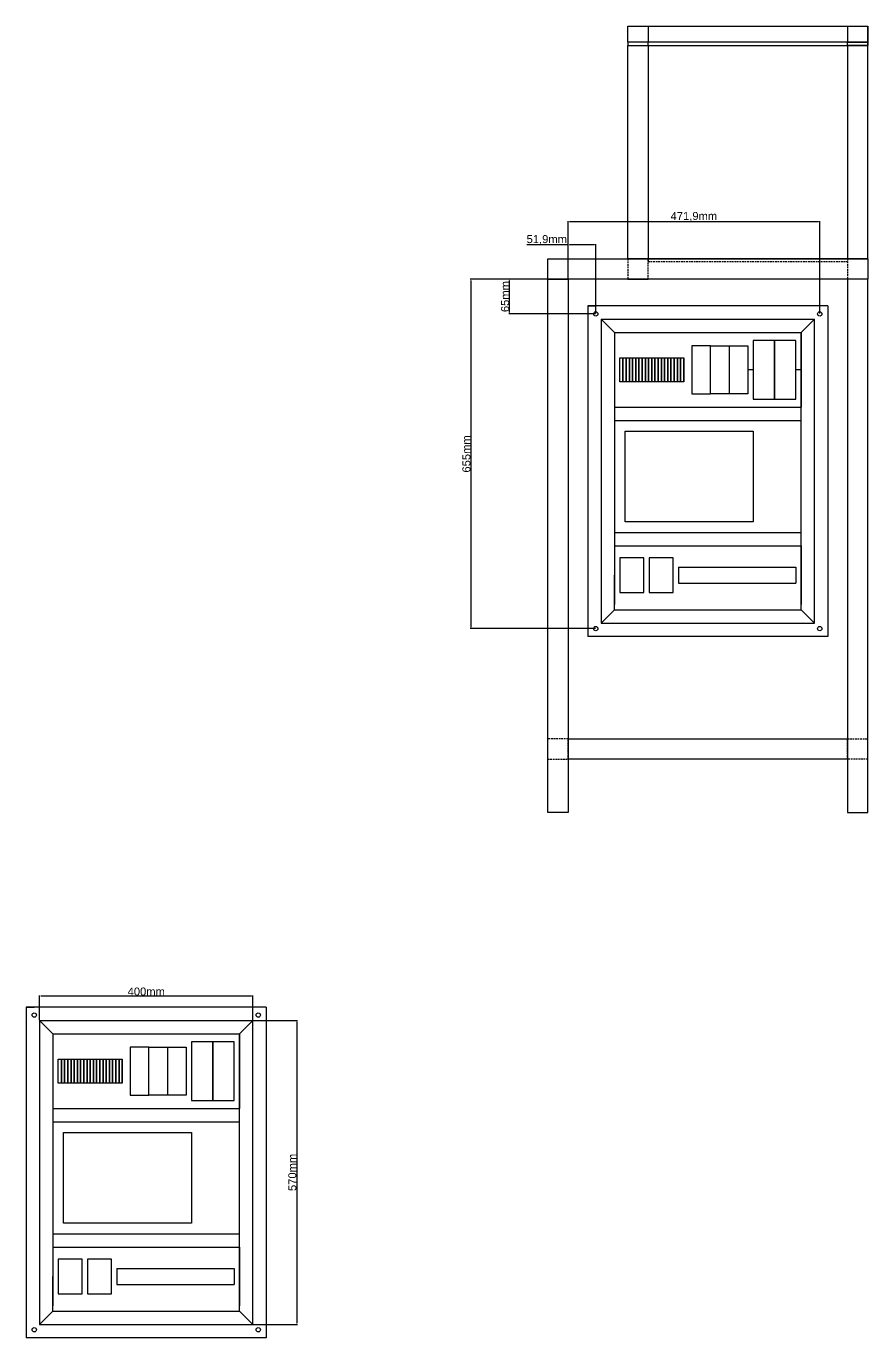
# Model space of a CAD drawing. Header units: centimetres. Extents: x -10816 to 16897, y 31630 to 109107.
# Drawn here: x -4347 to -2770, y 52720 to 55179 of the extents above; entities that cross this region are included whole.
import ezdxf

# ---------------------------------------------------------------- set-up
doc = ezdxf.new("R2010")
doc.units = ezdxf.units.CM
doc.header["$LTSCALE"] = 0.5
doc.linetypes.add('DASHED2', pattern=[9.525, 6.35, -3.175])
doc.styles.get("Standard").update_dxf_attribs({"font": 'arial.ttf'})
doc.dimstyles.new('ISO-25', dxfattribs={"dimtxt": 15, "dimasz": 2.5, "dimexe": 1.25, "dimexo": 0.625, "dimtad": 1, "dimtxsty": 'Standard', "dimcen": 2.5, "dimclrd": 1, "dimclre": 1, "dimadec": 0, "dimazin": 0, "dimtfac": 1, "dimtmove": 0, "dimatfit": 3, "dimfxl": 1, "dimarcsym": 0})

# ---------------------------------------------------------------- blocks, each defined once
blk = doc.blocks.new('*D225')
at = {"color": 1, "lineweight": -2, "transparency": 16777216}
for p, q in [((-3332.2, 54704.3), (-3442.6, 54704.3)), ((-3441.4, 54641.8), (-3441.4, 54701.8)), ((-3280.3, 54639.3), (-3442.6, 54639.3))]:
    blk.add_line(p, q, dxfattribs=at)
at = {"color": 1, "transparency": 16777216}
for points in [[(-3441.8, 54701.8), (-3441, 54701.8), (-3441.4, 54704.3)], [(-3441.8, 54641.8), (-3441, 54641.8), (-3441.4, 54639.3)]]:
    blk.add_solid(points, dxfattribs=at)
at = {"layer": 'Defpoints', "color": 0, "transparency": 16777216}
for p in [(-3441.4, 54704.3), (-3331.6, 54704.3), (-3279.7, 54639.3)]:
    blk.add_point(p, dxfattribs=at)
at = {"color": 0, "transparency": 16777216, "insert": (-3449.7, 54671.8), "char_height": 15, "attachment_point": 5, "rotation": 90}
blk.add_mtext('65mm', dxfattribs=at)
blk = doc.blocks.new('*D226')
at = {"color": 1, "lineweight": -2, "transparency": 16777216}
for p, q in [((-3331.6, 54768.6), (-3408.8, 54768.6)), ((-3331.6, 54704.9), (-3331.6, 54769.8)), ((-3282.2, 54768.6), (-3329.1, 54768.6)), ((-3279.7, 54639.9), (-3279.7, 54769.8))]:
    blk.add_line(p, q, dxfattribs=at)
at = {"color": 1, "transparency": 16777216}
for points in [[(-3329.1, 54769), (-3329.1, 54768.1), (-3331.6, 54768.6)], [(-3282.2, 54769), (-3282.2, 54768.1), (-3279.7, 54768.6)]]:
    blk.add_solid(points, dxfattribs=at)
at = {"layer": 'Defpoints', "color": 0, "transparency": 16777216}
for p in [(-3331.6, 54768.6), (-3331.6, 54704.3), (-3279.7, 54639.3)]:
    blk.add_point(p, dxfattribs=at)
at = {"color": 0, "transparency": 16777216, "insert": (-3371.5, 54778.2), "char_height": 15, "attachment_point": 5}
blk.add_mtext('51,9mm', dxfattribs=at)
blk = doc.blocks.new('*D232')
at = {"color": 1, "lineweight": -2, "transparency": 16777216}
for p, q in [((-3331.6, 54704.9), (-3331.6, 54813.1)), ((-2859.7, 54639.9), (-2859.7, 54813.1)), ((-2862.2, 54811.9), (-3329.1, 54811.9))]:
    blk.add_line(p, q, dxfattribs=at)
at = {"color": 1, "transparency": 16777216}
for points in [[(-3329.1, 54812.3), (-3329.1, 54811.5), (-3331.6, 54811.9)], [(-2862.2, 54812.3), (-2862.2, 54811.5), (-2859.7, 54811.9)]]:
    blk.add_solid(points, dxfattribs=at)
at = {"layer": 'Defpoints', "color": 0, "transparency": 16777216}
for p in [(-3331.6, 54811.9), (-3331.6, 54704.3), (-2859.7, 54639.3)]:
    blk.add_point(p, dxfattribs=at)
at = {"color": 0, "transparency": 16777216, "insert": (-3095.7, 54821.5), "char_height": 15, "attachment_point": 5}
blk.add_mtext('471,9mm', dxfattribs=at)
blk = doc.blocks.new('*D236')
at = {"color": 1, "lineweight": -2, "transparency": 16777216}
for p, q in [((-3332.2, 54704.3), (-3515.1, 54704.3)), ((-3513.9, 54701.8), (-3513.9, 54051.8)), ((-3280.3, 54049.3), (-3515.1, 54049.3))]:
    blk.add_line(p, q, dxfattribs=at)
at = {"color": 1, "transparency": 16777216}
for points in [[(-3514.3, 54701.8), (-3513.5, 54701.8), (-3513.9, 54704.3)], [(-3514.3, 54051.8), (-3513.5, 54051.8), (-3513.9, 54049.3)]]:
    blk.add_solid(points, dxfattribs=at)
at = {"layer": 'Defpoints', "color": 0, "transparency": 16777216}
for p in [(-3331.6, 54704.3), (-3513.9, 54049.3), (-3279.7, 54049.3)]:
    blk.add_point(p, dxfattribs=at)
at = {"color": 0, "transparency": 16777216, "insert": (-3522.2, 54376.8), "char_height": 15, "attachment_point": 5, "rotation": 90}
blk.add_mtext('655mm', dxfattribs=at)
blk = doc.blocks.new('*D271')
at = {"color": 1, "lineweight": -2, "transparency": 16777216}
for p, q in [((-4322.4, 53315.3), (-4322.4, 53361.7)), ((-4319.9, 53360.5), (-3924.9, 53360.5)), ((-3922.4, 53315.3), (-3922.4, 53361.7))]:
    blk.add_line(p, q, dxfattribs=at)
at = {"color": 1, "transparency": 16777216}
for points in [[(-4319.9, 53360.9), (-4319.9, 53360), (-4322.4, 53360.5)], [(-3924.9, 53360.9), (-3924.9, 53360), (-3922.4, 53360.5)]]:
    blk.add_solid(points, dxfattribs=at)
at = {"layer": 'Defpoints', "color": 0, "transparency": 16777216}
for p in [(-3922.4, 53360.5), (-4322.4, 53314.7), (-3922.4, 53314.7)]:
    blk.add_point(p, dxfattribs=at)
at = {"color": 0, "transparency": 16777216, "insert": (-4122.4, 53368.7), "char_height": 15, "attachment_point": 5}
blk.add_mtext('400mm', dxfattribs=at)
blk = doc.blocks.new('*D272')
at = {"color": 1, "lineweight": -2, "transparency": 16777216}
for p, q in [((-3921.8, 53314.7), (-3839, 53314.7)), ((-3840.2, 53312.2), (-3840.2, 52747.2)), ((-3921.8, 52744.7), (-3839, 52744.7))]:
    blk.add_line(p, q, dxfattribs=at)
at = {"color": 1, "transparency": 16777216}
for points in [[(-3840.6, 53312.2), (-3839.8, 53312.2), (-3840.2, 53314.7)], [(-3840.6, 52747.2), (-3839.8, 52747.2), (-3840.2, 52744.7)]]:
    blk.add_solid(points, dxfattribs=at)
at = {"layer": 'Defpoints', "color": 0, "transparency": 16777216}
for p in [(-3922.4, 53314.7), (-3922.4, 52744.7), (-3840.2, 52744.7)]:
    blk.add_point(p, dxfattribs=at)
at = {"color": 0, "transparency": 16777216, "insert": (-3848.5, 53029.7), "char_height": 15, "attachment_point": 5, "rotation": 90}
blk.add_mtext('570mm', dxfattribs=at)

msp = doc.modelspace()

# ---------------------------------------------------------------- linework, layer by layer
for p, q in [((-3219.723, 55148.722), (-3219.723, 55178.722)), ((-3219.723, 55178.722), (-2769.723, 55178.722)), ((-3219.723, 55148.722), (-3219.723, 55178.722)), ((-3181.623, 55178.722), (-3181.623, 55148.722)), ((-2807.823, 55178.722), (-2807.823, 55148.722)), ((-2769.723, 55178.722), (-2769.723, 55148.722)), ((-2769.723, 55148.722), (-2769.723, 55178.722)), ((-2769.723, 55148.722), (-3219.723, 55148.722)), ((-3219.723, 55148.722), (-3219.723, 55142.372)), ((-3181.623, 55148.722), (-3219.723, 55148.722)), ((-3181.623, 55148.722), (-3219.723, 55148.722)), ((-3219.723, 55148.722), (-3219.723, 55142.372)), ((-3219.723, 54742.372), (-3219.723, 55142.372)), ((-3219.723, 55142.372), (-3181.623, 55142.372)), ((-3219.723, 55142.372), (-2769.723, 55142.372)), ((-3219.723, 55142.372), (-3181.623, 55142.372)), ((-3181.623, 55142.372), (-3181.623, 55148.722)), ((-3181.623, 55142.372), (-3181.623, 54742.372)), ((-2807.823, 55148.722), (-2769.723, 55148.722)), ((-2807.823, 55148.722), (-2769.723, 55148.722)), ((-2807.823, 55142.372), (-2807.823, 55148.722)), ((-2769.723, 55142.372), (-2807.823, 55142.372)), ((-2807.823, 55142.372), (-2807.823, 54742.372)), ((-2769.723, 55142.372), (-2807.823, 55142.372)), ((-2769.723, 55142.372), (-2769.723, 55148.722)), ((-2769.723, 55148.722), (-2769.723, 55142.372)), ((-2769.723, 54742.372), (-2769.723, 55142.372)), ((-3369.723, 54742.372), (-2969.723, 54742.372)), ((-3369.723, 54704.272), (-3369.723, 54742.372)), ((-3219.723, 54742.372), (-2769.723, 54742.372)), ((-2769.723, 54742.372), (-3219.723, 54742.372)), ((-3181.623, 54742.372), (-3219.723, 54742.372)), ((-3181.623, 54742.372), (-3181.623, 54737.612)), ((-2769.723, 54742.372), (-2769.723, 54704.272)), ((-3369.723, 53704.272), (-3369.723, 54704.272)), ((-3369.723, 54704.272), (-3331.623, 54704.272)), ((-3331.623, 54704.272), (-3331.623, 53704.272)), ((-2807.823, 54704.272), (-3331.623, 54704.272)), ((-3219.723, 54704.272), (-3181.623, 54704.272)), ((-2807.823, 54704.272), (-2857.823, 54704.272)), ((-2769.723, 54704.272), (-2807.823, 54704.272)), ((-2807.823, 54704.272), (-2807.823, 53704.272)), ((-2769.723, 53704.272), (-2769.723, 54704.272)), ((-2844.723, 54654.272), (-3294.723, 54654.272)), ((-3294.723, 54654.272), (-3294.723, 54034.272)), ((-3294.723, 54654.272), (-3279.723, 54654.272)), ((-2844.723, 54654.272), (-2844.723, 54034.272)), ((-3269.723, 54629.272), (-3269.723, 54084.272)), ((-3269.723, 54629.272), (-2869.723, 54629.272)), ((-3269.723, 54629.272), (-3244.723, 54604.272)), ((-2894.723, 54604.272), (-2869.723, 54629.272)), ((-2869.723, 54059.272), (-2869.723, 54629.272)), ((-3244.723, 54604.272), (-3244.723, 54094.272)), ((-3244.723, 54604.272), (-2894.723, 54604.272)), ((-2894.723, 54094.272), (-2894.723, 54604.272)), ((-2894.723, 54604.272), (-2894.723, 54464.272)), ((-3099.723, 54579.272), (-3099.723, 54489.272)), ((-3064.723, 54579.272), (-3099.723, 54579.272)), ((-3064.723, 54489.272), (-3064.723, 54579.272)), ((-3064.723, 54579.272), (-3029.723, 54579.272)), ((-3029.723, 54579.272), (-3029.723, 54489.272)), ((-3029.723, 54579.272), (-2994.723, 54579.272)), ((-2994.723, 54579.272), (-2994.723, 54489.272)), ((-2984.723, 54589.272), (-2984.723, 54479.272)), ((-2944.723, 54589.272), (-2984.723, 54589.272)), ((-2944.723, 54479.272), (-2944.723, 54589.272)), ((-2944.723, 54589.272), (-2944.723, 54479.272)), ((-2904.723, 54589.272), (-2944.723, 54589.272)), ((-2904.723, 54479.272), (-2904.723, 54589.272)), ((-3234.723, 54556.772), (-3228.723, 54556.772)), ((-3234.723, 54511.772), (-3234.723, 54556.772)), ((-3228.723, 54556.772), (-3228.723, 54511.772)), ((-3228.723, 54556.772), (-3222.723, 54556.772)), ((-3228.723, 54511.772), (-3228.723, 54556.772)), ((-3222.723, 54556.772), (-3222.723, 54511.772)), ((-3222.723, 54556.772), (-3216.723, 54556.772)), ((-3222.723, 54511.772), (-3222.723, 54556.772)), ((-3216.723, 54556.772), (-3216.723, 54511.772)), ((-3216.723, 54556.772), (-3210.723, 54556.772)), ((-3216.723, 54511.772), (-3216.723, 54556.772)), ((-3210.723, 54556.772), (-3210.723, 54511.772)), ((-3210.723, 54556.772), (-3204.723, 54556.772)), ((-3210.723, 54511.772), (-3210.723, 54556.772)), ((-3204.723, 54556.772), (-3204.723, 54511.772)), ((-3204.723, 54556.772), (-3198.723, 54556.772)), ((-3204.723, 54511.772), (-3204.723, 54556.772)), ((-3198.723, 54556.772), (-3198.723, 54511.772)), ((-3198.723, 54556.772), (-3192.723, 54556.772)), ((-3198.723, 54511.772), (-3198.723, 54556.772)), ((-3192.723, 54556.772), (-3192.723, 54511.772)), ((-3192.723, 54556.772), (-3186.723, 54556.772)), ((-3192.723, 54511.772), (-3192.723, 54556.772)), ((-3186.723, 54556.772), (-3186.723, 54511.772)), ((-3186.723, 54556.772), (-3180.723, 54556.772)), ((-3186.723, 54511.772), (-3186.723, 54556.772)), ((-3180.723, 54556.772), (-3180.723, 54511.772)), ((-3180.723, 54556.772), (-3174.723, 54556.772)), ((-3180.723, 54511.772), (-3180.723, 54556.772)), ((-3174.723, 54556.772), (-3174.723, 54511.772)), ((-3174.723, 54556.772), (-3168.723, 54556.772)), ((-3174.723, 54511.772), (-3174.723, 54556.772)), ((-3168.723, 54556.772), (-3168.723, 54511.772)), ((-3168.723, 54556.772), (-3162.723, 54556.772)), ((-3168.723, 54511.772), (-3168.723, 54556.772)), ((-3162.723, 54556.772), (-3162.723, 54511.772)), ((-3162.723, 54556.772), (-3156.723, 54556.772)), ((-3162.723, 54511.772), (-3162.723, 54556.772)), ((-3156.723, 54556.772), (-3156.723, 54511.772)), ((-3156.723, 54556.772), (-3150.723, 54556.772)), ((-3156.723, 54511.772), (-3156.723, 54556.772)), ((-3150.723, 54556.772), (-3150.723, 54511.772)), ((-3150.723, 54556.772), (-3144.723, 54556.772)), ((-3150.723, 54511.772), (-3150.723, 54556.772)), ((-3144.723, 54556.772), (-3144.723, 54511.772)), ((-3144.723, 54556.772), (-3138.723, 54556.772)), ((-3144.723, 54511.772), (-3144.723, 54556.772)), ((-3138.723, 54556.772), (-3138.723, 54511.772)), ((-3138.723, 54556.772), (-3132.723, 54556.772)), ((-3138.723, 54511.772), (-3138.723, 54556.772)), ((-3132.723, 54556.772), (-3132.723, 54511.772)), ((-3132.723, 54556.772), (-3126.723, 54556.772)), ((-3132.723, 54511.772), (-3132.723, 54556.772)), ((-3126.723, 54556.772), (-3126.723, 54511.772)), ((-3126.723, 54556.772), (-3120.723, 54556.772)), ((-3126.723, 54511.772), (-3126.723, 54556.772)), ((-3120.723, 54556.772), (-3120.723, 54511.772)), ((-3120.723, 54556.772), (-3114.723, 54556.772)), ((-3120.723, 54511.772), (-3120.723, 54556.772)), ((-3114.723, 54556.772), (-3114.723, 54511.772)), ((-3114.723, 54511.772), (-3114.723, 54556.772)), ((-2984.723, 54534.272), (-2994.723, 54534.272)), ((-2894.723, 54534.272), (-2904.723, 54534.272)), ((-3228.723, 54511.772), (-3234.723, 54511.772)), ((-3222.723, 54511.772), (-3228.723, 54511.772)), ((-3216.723, 54511.772), (-3222.723, 54511.772)), ((-3210.723, 54511.772), (-3216.723, 54511.772)), ((-3204.723, 54511.772), (-3210.723, 54511.772)), ((-3198.723, 54511.772), (-3204.723, 54511.772)), ((-3192.723, 54511.772), (-3198.723, 54511.772)), ((-3186.723, 54511.772), (-3192.723, 54511.772)), ((-3180.723, 54511.772), (-3186.723, 54511.772)), ((-3174.723, 54511.772), (-3180.723, 54511.772)), ((-3168.723, 54511.772), (-3174.723, 54511.772)), ((-3162.723, 54511.772), (-3168.723, 54511.772)), ((-3156.723, 54511.772), (-3162.723, 54511.772)), ((-3150.723, 54511.772), (-3156.723, 54511.772)), ((-3144.723, 54511.772), (-3150.723, 54511.772)), ((-3138.723, 54511.772), (-3144.723, 54511.772)), ((-3132.723, 54511.772), (-3138.723, 54511.772)), ((-3126.723, 54511.772), (-3132.723, 54511.772)), ((-3120.723, 54511.772), (-3126.723, 54511.772)), ((-3114.723, 54511.772), (-3120.723, 54511.772)), ((-3099.723, 54489.272), (-3064.723, 54489.272)), ((-3029.723, 54489.272), (-3064.723, 54489.272)), ((-2994.723, 54489.272), (-3029.723, 54489.272)), ((-2984.723, 54479.272), (-2944.723, 54479.272)), ((-2944.723, 54479.272), (-2904.723, 54479.272)), ((-3244.723, 54464.272), (-2894.723, 54464.272)), ((-3244.723, 54439.272), (-2894.723, 54439.272)), ((-3224.723, 54419.272), (-2984.723, 54419.272)), ((-3224.723, 54249.272), (-3224.723, 54419.272)), ((-2984.723, 54419.272), (-2984.723, 54249.272)), ((-2984.723, 54249.272), (-3224.723, 54249.272)), ((-3244.723, 54229.272), (-2894.723, 54229.272)), ((-3244.723, 54229.272), (-3244.723, 54119.272)), ((-3244.723, 54229.272), (-3244.723, 54204.272)), ((-3244.723, 54204.272), (-2894.723, 54204.272)), ((-3244.723, 54204.272), (-3244.723, 54094.272)), ((-2894.723, 54204.272), (-2894.723, 54094.272)), ((-3234.723, 54181.772), (-3234.723, 54116.772)), ((-3189.723, 54181.772), (-3234.723, 54181.772)), ((-3189.723, 54116.772), (-3189.723, 54181.772)), ((-3179.723, 54181.772), (-3179.723, 54116.772)), ((-3134.723, 54181.772), (-3179.723, 54181.772)), ((-3134.723, 54116.772), (-3134.723, 54181.772)), ((-3244.723, 54084.272), (-3244.723, 54149.272)), ((-3124.723, 54164.272), (-2904.723, 54164.272)), ((-3124.723, 54164.272), (-3124.723, 54134.272)), ((-2904.723, 54164.272), (-2904.723, 54134.272)), ((-2894.723, 54084.272), (-2894.723, 54149.272)), ((-3124.723, 54134.272), (-2904.723, 54134.272)), ((-3234.723, 54116.772), (-3189.723, 54116.772)), ((-3179.723, 54116.772), (-3134.723, 54116.772)), ((-3269.723, 54084.272), (-3269.723, 54059.272)), ((-3244.723, 54084.272), (-3269.723, 54059.272)), ((-3244.723, 54084.272), (-2894.723, 54084.272)), ((-2894.723, 54084.272), (-2869.723, 54059.272)), ((-3269.723, 54059.272), (-2869.723, 54059.272)), ((-2844.723, 54034.272), (-3294.723, 54034.272)), ((-3331.623, 53842.372), (-2807.823, 53842.372)), ((-3369.723, 53704.272), (-3369.723, 53804.272)), ((-2807.823, 53804.272), (-3331.623, 53804.272)), ((-3331.623, 53704.272), (-3369.723, 53704.272)), ((-2807.823, 53704.272), (-2769.723, 53704.272)), ((-3897.427, 53339.654), (-4347.427, 53339.654)), ((-4347.427, 53339.654), (-4347.427, 52719.654)), ((-4347.427, 53339.654), (-4332.427, 53339.654)), ((-3897.427, 53339.654), (-3897.427, 52719.654)), ((-4322.427, 53314.654), (-4322.427, 52769.654)), ((-4322.427, 53314.654), (-3922.427, 53314.654)), ((-4322.427, 53314.654), (-4297.427, 53289.654)), ((-3947.427, 53289.654), (-3922.427, 53314.654)), ((-3922.427, 52744.654), (-3922.427, 53314.654)), ((-4297.427, 53289.654), (-4297.427, 52779.654)), ((-4297.427, 53289.654), (-3947.427, 53289.654)), ((-3947.427, 52779.654), (-3947.427, 53289.654)), ((-3947.427, 53289.654), (-3947.427, 53149.654)), ((-4152.427, 53264.654), (-4152.427, 53174.654)), ((-4117.427, 53264.654), (-4152.427, 53264.654)), ((-4117.427, 53174.654), (-4117.427, 53264.654)), ((-4117.427, 53264.654), (-4082.427, 53264.654)), ((-4082.427, 53264.654), (-4082.427, 53174.654)), ((-4082.427, 53264.654), (-4047.427, 53264.654)), ((-4047.427, 53264.654), (-4047.427, 53174.654)), ((-4037.427, 53274.654), (-4037.427, 53164.654)), ((-3997.427, 53274.654), (-4037.427, 53274.654)), ((-3997.427, 53164.654), (-3997.427, 53274.654)), ((-3997.427, 53274.654), (-3997.427, 53164.654)), ((-3957.427, 53274.654), (-3997.427, 53274.654)), ((-3957.427, 53164.654), (-3957.427, 53274.654)), ((-4287.427, 53242.154), (-4281.427, 53242.154)), ((-4287.427, 53197.154), (-4287.427, 53242.154)), ((-4281.427, 53242.154), (-4281.427, 53197.154)), ((-4281.427, 53242.154), (-4275.427, 53242.154)), ((-4281.427, 53197.154), (-4281.427, 53242.154)), ((-4275.427, 53242.154), (-4275.427, 53197.154)), ((-4275.427, 53242.154), (-4269.427, 53242.154)), ((-4275.427, 53197.154), (-4275.427, 53242.154)), ((-4269.427, 53242.154), (-4269.427, 53197.154)), ((-4269.427, 53242.154), (-4263.427, 53242.154)), ((-4269.427, 53197.154), (-4269.427, 53242.154)), ((-4263.427, 53242.154), (-4263.427, 53197.154)), ((-4263.427, 53242.154), (-4257.427, 53242.154)), ((-4263.427, 53197.154), (-4263.427, 53242.154)), ((-4257.427, 53242.154), (-4257.427, 53197.154)), ((-4257.427, 53242.154), (-4251.427, 53242.154)), ((-4257.427, 53197.154), (-4257.427, 53242.154)), ((-4251.427, 53242.154), (-4251.427, 53197.154)), ((-4251.427, 53242.154), (-4245.427, 53242.154)), ((-4251.427, 53197.154), (-4251.427, 53242.154)), ((-4245.427, 53242.154), (-4245.427, 53197.154)), ((-4245.427, 53242.154), (-4239.427, 53242.154)), ((-4245.427, 53197.154), (-4245.427, 53242.154)), ((-4239.427, 53242.154), (-4239.427, 53197.154)), ((-4239.427, 53242.154), (-4233.427, 53242.154)), ((-4239.427, 53197.154), (-4239.427, 53242.154)), ((-4233.427, 53242.154), (-4233.427, 53197.154)), ((-4233.427, 53242.154), (-4227.427, 53242.154)), ((-4233.427, 53197.154), (-4233.427, 53242.154)), ((-4227.427, 53242.154), (-4227.427, 53197.154)), ((-4227.427, 53242.154), (-4221.427, 53242.154)), ((-4227.427, 53197.154), (-4227.427, 53242.154)), ((-4221.427, 53242.154), (-4221.427, 53197.154)), ((-4221.427, 53242.154), (-4215.427, 53242.154)), ((-4221.427, 53197.154), (-4221.427, 53242.154)), ((-4215.427, 53242.154), (-4215.427, 53197.154)), ((-4215.427, 53242.154), (-4209.427, 53242.154)), ((-4215.427, 53197.154), (-4215.427, 53242.154)), ((-4209.427, 53242.154), (-4209.427, 53197.154)), ((-4209.427, 53242.154), (-4203.427, 53242.154)), ((-4209.427, 53197.154), (-4209.427, 53242.154)), ((-4203.427, 53242.154), (-4203.427, 53197.154)), ((-4203.427, 53242.154), (-4197.427, 53242.154)), ((-4203.427, 53197.154), (-4203.427, 53242.154)), ((-4197.427, 53242.154), (-4197.427, 53197.154)), ((-4197.427, 53242.154), (-4191.427, 53242.154)), ((-4197.427, 53197.154), (-4197.427, 53242.154)), ((-4191.427, 53242.154), (-4191.427, 53197.154)), ((-4191.427, 53242.154), (-4185.427, 53242.154)), ((-4191.427, 53197.154), (-4191.427, 53242.154)), ((-4185.427, 53242.154), (-4185.427, 53197.154)), ((-4185.427, 53242.154), (-4179.427, 53242.154)), ((-4185.427, 53197.154), (-4185.427, 53242.154)), ((-4179.427, 53242.154), (-4179.427, 53197.154)), ((-4179.427, 53242.154), (-4173.427, 53242.154)), ((-4179.427, 53197.154), (-4179.427, 53242.154)), ((-4173.427, 53242.154), (-4173.427, 53197.154)), ((-4173.427, 53242.154), (-4167.427, 53242.154)), ((-4173.427, 53197.154), (-4173.427, 53242.154)), ((-4167.427, 53242.154), (-4167.427, 53197.154)), ((-4167.427, 53197.154), (-4167.427, 53242.154)), ((-4281.427, 53197.154), (-4287.427, 53197.154)), ((-4275.427, 53197.154), (-4281.427, 53197.154)), ((-4269.427, 53197.154), (-4275.427, 53197.154)), ((-4263.427, 53197.154), (-4269.427, 53197.154)), ((-4257.427, 53197.154), (-4263.427, 53197.154)), ((-4251.427, 53197.154), (-4257.427, 53197.154)), ((-4245.427, 53197.154), (-4251.427, 53197.154)), ((-4239.427, 53197.154), (-4245.427, 53197.154)), ((-4233.427, 53197.154), (-4239.427, 53197.154)), ((-4227.427, 53197.154), (-4233.427, 53197.154)), ((-4221.427, 53197.154), (-4227.427, 53197.154)), ((-4215.427, 53197.154), (-4221.427, 53197.154)), ((-4209.427, 53197.154), (-4215.427, 53197.154)), ((-4203.427, 53197.154), (-4209.427, 53197.154)), ((-4197.427, 53197.154), (-4203.427, 53197.154)), ((-4191.427, 53197.154), (-4197.427, 53197.154)), ((-4185.427, 53197.154), (-4191.427, 53197.154)), ((-4179.427, 53197.154), (-4185.427, 53197.154)), ((-4173.427, 53197.154), (-4179.427, 53197.154)), ((-4167.427, 53197.154), (-4173.427, 53197.154)), ((-4152.427, 53174.654), (-4117.427, 53174.654)), ((-4082.427, 53174.654), (-4117.427, 53174.654)), ((-4047.427, 53174.654), (-4082.427, 53174.654)), ((-4297.427, 53149.654), (-3947.427, 53149.654)), ((-4037.427, 53164.654), (-3997.427, 53164.654)), ((-3997.427, 53164.654), (-3957.427, 53164.654)), ((-4297.427, 53124.654), (-3947.427, 53124.654)), ((-4277.427, 53104.654), (-4037.427, 53104.654)), ((-4277.427, 52934.654), (-4277.427, 53104.654)), ((-4037.427, 53104.654), (-4037.427, 52934.654)), ((-4037.427, 52934.654), (-4277.427, 52934.654)), ((-4297.427, 52914.654), (-3947.427, 52914.654)), ((-4297.427, 52914.654), (-4297.427, 52804.654)), ((-4297.427, 52914.654), (-4297.427, 52889.654)), ((-4297.427, 52889.654), (-3947.427, 52889.654)), ((-4297.427, 52889.654), (-4297.427, 52779.654)), ((-3947.427, 52889.654), (-3947.427, 52779.654)), ((-4287.427, 52867.154), (-4287.427, 52802.154)), ((-4242.427, 52867.154), (-4287.427, 52867.154)), ((-4242.427, 52802.154), (-4242.427, 52867.154)), ((-4232.427, 52867.154), (-4232.427, 52802.154)), ((-4187.427, 52867.154), (-4232.427, 52867.154)), ((-4187.427, 52802.154), (-4187.427, 52867.154)), ((-4177.427, 52849.654), (-3957.427, 52849.654)), ((-4177.427, 52849.654), (-4177.427, 52819.654)), ((-3957.427, 52849.654), (-3957.427, 52819.654)), ((-4297.427, 52769.654), (-4297.427, 52834.654)), ((-3947.427, 52769.654), (-3947.427, 52834.654)), ((-4287.427, 52802.154), (-4242.427, 52802.154)), ((-4232.427, 52802.154), (-4187.427, 52802.154)), ((-4177.427, 52819.654), (-3957.427, 52819.654)), ((-4322.427, 52769.654), (-4322.427, 52744.654)), ((-4297.427, 52769.654), (-4322.427, 52744.654)), ((-4297.427, 52769.654), (-3947.427, 52769.654)), ((-3947.427, 52769.654), (-3922.427, 52744.654)), ((-4322.427, 52744.654), (-3922.427, 52744.654)), ((-3897.427, 52719.654), (-4347.427, 52719.654))]:
    msp.add_line(p, q)
at = {"linetype": 'DASHED2'}
for p, q in [((-3331.623, 54704.272), (-3331.623, 54742.372)), ((-3219.723, 54742.372), (-3219.723, 54704.272)), ((-3181.623, 54704.272), (-3181.623, 54742.372)), ((-2807.823, 54742.372), (-2807.823, 54704.272)), ((-3181.623, 54737.612), (-2807.823, 54737.612)), ((-3331.623, 53842.372), (-3369.723, 53842.372)), ((-3331.623, 53804.272), (-3331.623, 53842.372)), ((-2807.823, 53804.272), (-2807.823, 53842.372)), ((-2807.823, 53842.372), (-2769.723, 53842.372)), ((-2807.823, 53842.372), (-2807.823, 53804.272)), ((-3369.723, 53804.272), (-3331.623, 53804.272)), ((-2769.723, 53804.272), (-2807.823, 53804.272))]:
    msp.add_line(p, q, dxfattribs=at)
for centre in [(-3279.723, 54639.272), (-2859.723, 54639.272), (-3279.723, 54049.272), (-2859.723, 54049.272), (-4332.427, 53324.654), (-3912.427, 53324.654), (-4332.427, 52734.654), (-3912.427, 52734.654)]:
    msp.add_circle(centre, 4)

# ---------------------------------------------------------------- dimensions: what is measured, and where the dimension line sits
for base, p1, p2, picture, middle in [((-3331.623, 54811.875), (-2859.723, 54639.272), (-3331.623, 54704.272), '*D232', (-3095.673, 54821.514)), ((-3331.623, 54768.557), (-3279.723, 54639.272), (-3331.623, 54704.272), '*D226', (-3371.486, 54778.196)), ((-3922.427, 53360.451), (-4322.427, 53314.654), (-3922.427, 53314.654), '*D271', (-4122.427, 53368.734))]:
    dim = msp.add_linear_dim(base=base, p1=p1, p2=p2, dimstyle='ISO-25', override={"dimpost": 'mm'})
    dim.commit()
    dim.dimension.update_dxf_attribs({"geometry": picture, "text_midpoint": middle})
for base, p1, p2, picture, middle in [((-3513.879, 54049.272), (-3331.623, 54704.272), (-3279.723, 54049.272), '*D236', (-3522.163, 54376.772)), ((-3441.39, 54704.272), (-3279.723, 54639.272), (-3331.623, 54704.272), '*D225', (-3449.673, 54671.772)), ((-3840.224, 52744.654), (-3922.427, 53314.654), (-3922.427, 52744.654), '*D272', (-3848.507, 53029.654))]:
    dim = msp.add_linear_dim(base=base, p1=p1, p2=p2, angle=90, dimstyle='ISO-25', override={"dimpost": 'mm'})
    dim.commit()
    dim.dimension.update_dxf_attribs({"geometry": picture, "text_midpoint": middle})

doc.saveas('drawing.dxf')
